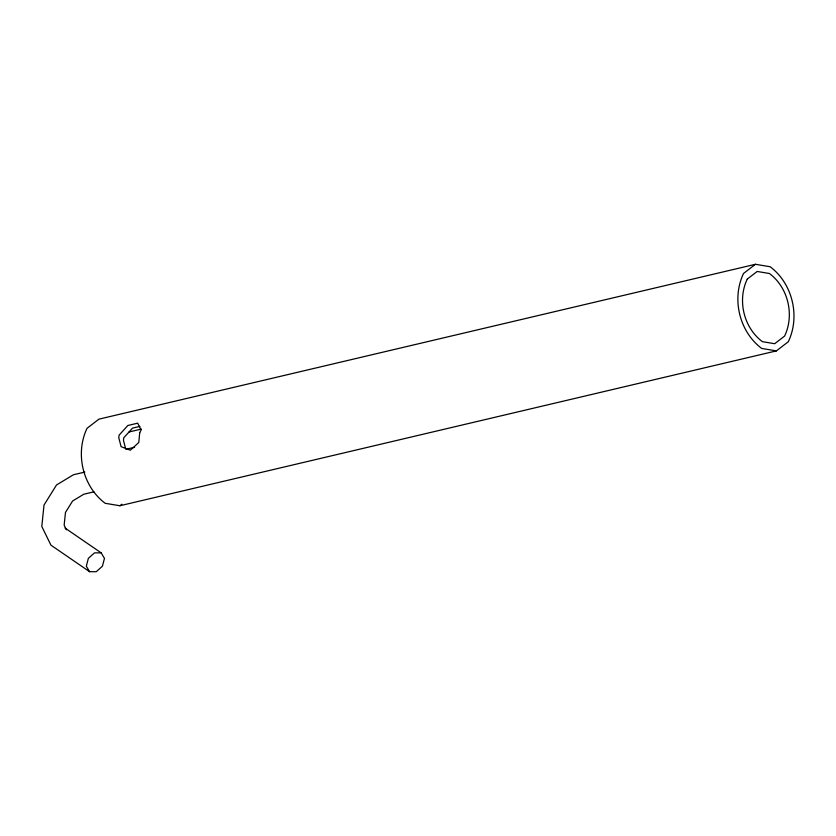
<?xml version="1.0" encoding="UTF-8"?>
<svg xmlns="http://www.w3.org/2000/svg" width="836" height="836" viewBox="0 0 836 836"><rect width="100%" height="100%" fill="white"/><g stroke="black" fill="none" stroke-linecap="round" stroke-linejoin="round"><path stroke-width="1.25" d="M119.893 505.749L776.404 350.89L788.306 341.736C800.386 316.468 792.622 283.582 770.144 266.736L755.441 264.291L98.93 419.149L87.038 428.304C74.947 453.572 82.712 486.458 105.19 503.303L119.893 505.749L121.868 504.223M755.441 264.291L743.549 273.445C731.458 298.713 739.233 331.599 761.7 348.445L776.404 350.89M139.905 426.381L132.537 428.116L123.759 437.792L123.467 440.353L125.494 448.18M129.026 431.993L141.294 429.098M134.627 447.291L125.787 449.298M84.812 472.079L73.443 474.754L56.503 484.984L44.015 505.059L41.8 526.471L50.933 545.156L89.588 571.688L96.255 571.709L102.42 566.202L104.469 558.396L101.187 552.868L65.062 528.07M93.966 491.829L83.809 494.222L72.607 500.994L65.469 512.458L64.163 525.144L66.337 529.825M101.187 552.868L94.52 552.857L88.355 558.364L86.317 566.16L89.588 571.688M139.706 432.797L138.786 442.495L130.353 450.207L121.084 446.664L118.785 437.73L119.078 435.169L127.856 425.493L137.679 423.183L141.148 429.965L139.706 432.797M747.259 279.099C737.164 300.187 743.653 327.628 762.401 341.673L774.669 343.721L784.596 336.082C794.681 315.005 788.202 287.553 769.444 273.508L757.176 271.46L747.259 279.099"/></g></svg>
